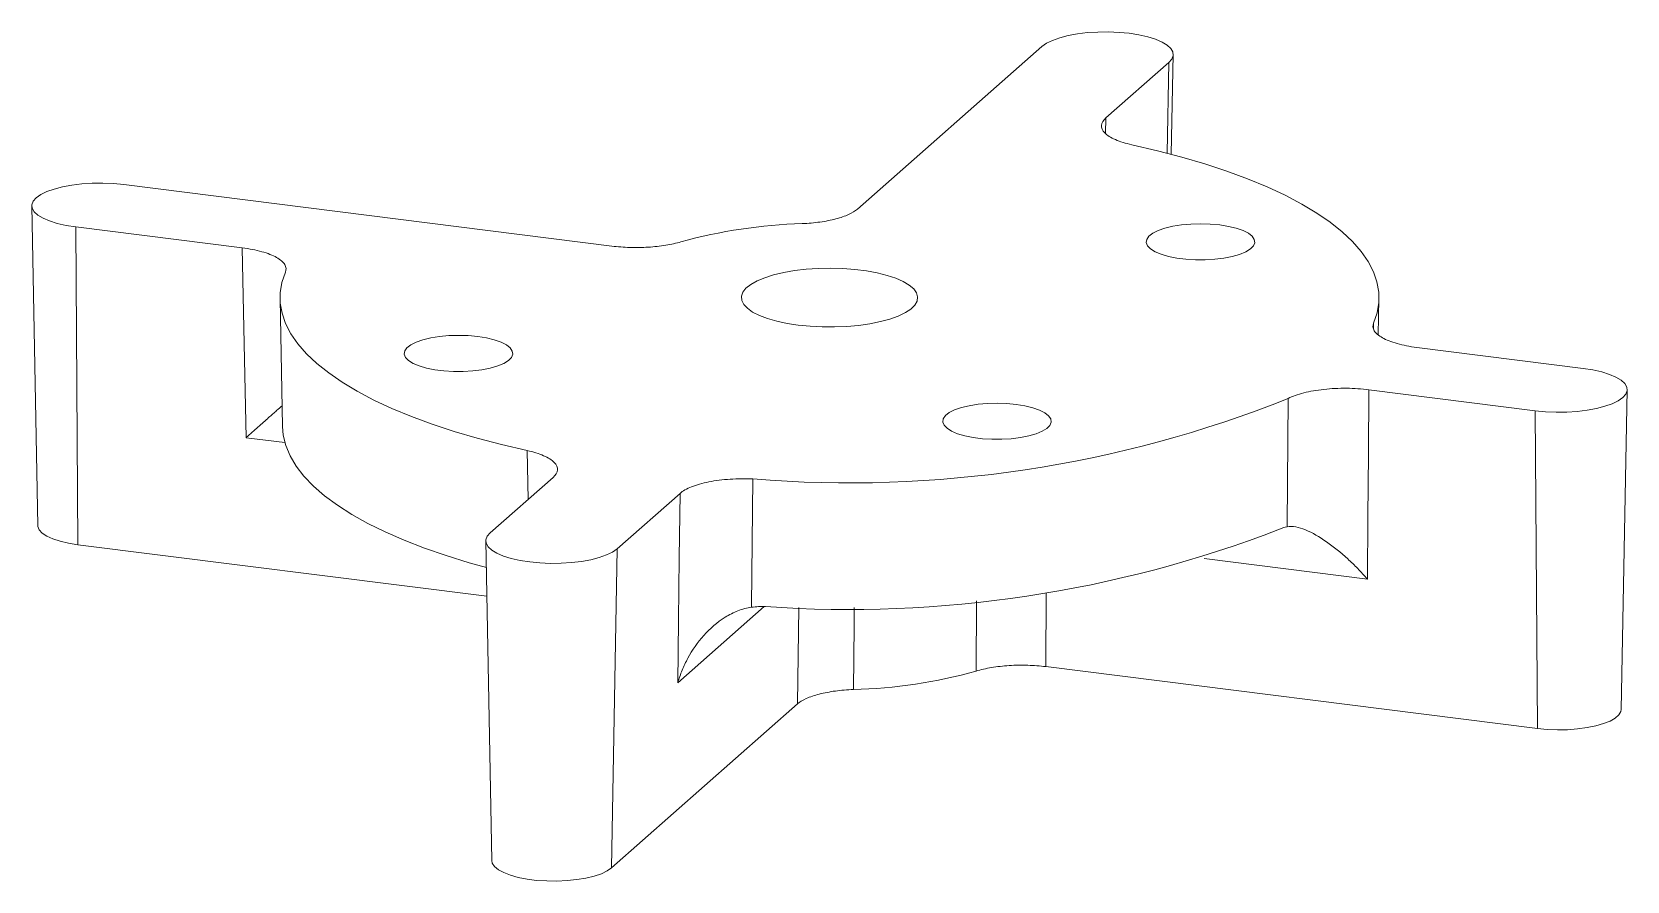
# Paper-space layout '_Dimetric' of a CAD drawing. Header units: millimetres. Extents: x -23.5 to 23.5, y -17.2 to 7.8.
import ezdxf

# ---------------------------------------------------------------- set-up
doc = ezdxf.new("R2010")
doc.units = ezdxf.units.MM

psp = doc.layouts.new('_Dimetric')

# ---------------------------------------------------------------- linework, layer by layer
at = {"color": 7, "linetype": 'Continuous', "lineweight": 15}
for p, q in [((6.261, 7.407), (0.821, 2.609)), ((10.077, 4.228), (10.132, 7.167)), ((8.148, 5.3), (10.003, 6.936)), ((-6.414, 1.521), (-20.807, 3.334)), ((-23.514, 2.706), (-23.34, -6.721)), ((-22.222, 2.087), (-17.315, 1.469)), ((-22.16, -7.287), (-22.222, 2.087)), ((-16.2, -0.033), (-16.13, -3.804)), ((16.18, -1.101), (16.2, -0.033)), ((22.222, -2.087), (17.315, -1.469)), ((15.901, -2.716), (20.807, -3.334)), ((23.34, -12.142), (23.514, -2.715)), ((20.869, -12.708), (20.807, -3.334)), ((-8.148, -5.3), (-10.003, -6.936)), ((-6.261, -7.407), (-4.406, -5.772)), ((-22.16, -7.287), (-10.102, -8.806)), ((-10.132, -7.176), (-9.957, -16.603)), ((-6.424, -16.815), (-6.261, -7.407)), ((6.377, -10.882), (20.869, -12.708)), ((-6.424, -16.815), (-0.946, -11.984))]:
    psp.add_line(p, q, dxfattribs=at)
at = {"color": 8, "linetype": 'Continuous', "lineweight": 15}
for p, q in [((9.956, 4.26), (10.003, 6.936)), ((8.148, 5.3), (8.138, 4.842)), ((16.042, -0.752), (16.039, -0.91)), ((-16.059, -4.276), (-17.2, -4.133)), ((-8.887, -5.952), (-8.918, -4.508)), ((15.86, -8.298), (11.042, -7.691)), ((6.385, -8.706), (6.377, -10.882)), ((-1.929, -9.113), (-4.474, -11.357)), ((-0.946, -11.984), (-0.908, -9.134)), ((4.324, -11.012), (4.336, -8.943))]:
    psp.add_line(p, q, dxfattribs=at)
at = {"color": 7, "linetype": 'Continuous', "lineweight": 15, "flags": 128}
for points in [[(10.003, 6.936), (10.09, 7.036), (10.129, 7.14), (10.12, 7.245), (10.061, 7.347), (9.955, 7.446), (9.803, 7.537), (9.611, 7.62), (9.382, 7.692), (9.123, 7.751), (8.839, 7.795), (8.537, 7.824), (8.226, 7.837), (7.912, 7.834), (7.604, 7.815), (7.309, 7.779), (7.034, 7.729), (6.786, 7.665), (6.571, 7.588), (6.395, 7.502), (6.261, 7.407)], [(8.918, 4.508), (9.666, 4.333), (10.383, 4.145), (11.067, 3.943), (11.716, 3.729), (12.328, 3.503), (12.901, 3.266), (13.433, 3.019), (13.921, 2.761), (14.366, 2.496), (14.765, 2.222), (15.117, 1.941), (15.422, 1.654), (15.677, 1.362), (15.882, 1.065), (16.037, 0.765), (16.14, 0.462), (16.193, 0.158), (16.194, -0.146), (16.144, -0.45), (16.042, -0.752)], [(-20.807, 3.334), (-21.109, 3.363), (-21.42, 3.376), (-21.734, 3.373), (-22.042, 3.354), (-22.337, 3.318), (-22.612, 3.268), (-22.86, 3.204), (-23.075, 3.127), (-23.252, 3.041), (-23.385, 2.946), (-23.473, 2.846), (-23.512, 2.742), (-23.502, 2.637), (-23.444, 2.535), (-23.337, 2.436), (-23.186, 2.345), (-22.994, 2.262), (-22.765, 2.19), (-22.506, 2.132), (-22.222, 2.087)], [(11.503, 2.145), (11.761, 2.103), (11.993, 2.047), (12.191, 1.977), (12.348, 1.897), (12.46, 1.809), (12.523, 1.716), (12.535, 1.621), (12.496, 1.526), (12.407, 1.435), (12.271, 1.351), (12.091, 1.276), (11.875, 1.214), (11.628, 1.165), (11.359, 1.131), (11.077, 1.114), (10.79, 1.115), (10.508, 1.132), (10.24, 1.166), (9.994, 1.215), (9.778, 1.278), (9.6, 1.353), (9.465, 1.437), (9.377, 1.528), (9.339, 1.623), (9.352, 1.719), (9.417, 1.812), (9.53, 1.9), (9.689, 1.979), (9.887, 2.048), (10.12, 2.104), (10.379, 2.146), (10.655, 2.171), (10.941, 2.179), (11.227, 2.17), (11.503, 2.145)], [(-17.2, -4.133), (-17.238, -2.287), (-17.276, -0.433), (-17.315, 1.469)], [(-8.918, -4.508), (-9.666, -4.333), (-10.383, -4.145), (-11.067, -3.943), (-11.716, -3.729), (-12.328, -3.503), (-12.901, -3.266), (-13.433, -3.019), (-13.921, -2.761), (-14.366, -2.496), (-14.765, -2.222), (-15.117, -1.941), (-15.422, -1.654), (-15.677, -1.362), (-15.882, -1.065), (-16.037, -0.765), (-16.14, -0.462), (-16.193, -0.158), (-16.194, 0.146), (-16.144, 0.45), (-16.042, 0.752)], [(-0.919, -0.811), (-0.572, -0.845), (-0.213, -0.864), (0.149, -0.865), (0.509, -0.85), (0.859, -0.818), (1.192, -0.77), (1.502, -0.707), (1.783, -0.631), (2.029, -0.542), (2.236, -0.443), (2.399, -0.335), (2.515, -0.22), (2.582, -0.101), (2.599, 0.02), (2.566, 0.14), (2.482, 0.258), (2.351, 0.37), (2.173, 0.476), (1.953, 0.572), (1.696, 0.657), (1.405, 0.729), (1.087, 0.787), (0.747, 0.83), (0.393, 0.857), (0.032, 0.867), (-0.33, 0.86), (-0.686, 0.836), (-1.028, 0.796), (-1.351, 0.741), (-1.647, 0.671), (-1.911, 0.588), (-2.137, 0.493), (-2.323, 0.389), (-2.463, 0.278), (-2.555, 0.161), (-2.597, 0.041), (-2.589, -0.08), (-2.53, -0.199), (-2.422, -0.315), (-2.267, -0.424), (-2.068, -0.525), (-1.829, -0.616), (-1.554, -0.695), (-1.249, -0.76), (-0.919, -0.811)], [(-10.372, -1.147), (-10.113, -1.189), (-9.882, -1.245), (-9.684, -1.314), (-9.527, -1.394), (-9.414, -1.482), (-9.351, -1.575), (-9.339, -1.671), (-9.378, -1.766), (-9.467, -1.857), (-9.604, -1.941), (-9.783, -2.015), (-10, -2.078), (-10.246, -2.127), (-10.515, -2.16), (-10.798, -2.177), (-11.084, -2.177), (-11.367, -2.16), (-11.635, -2.126), (-11.881, -2.076), (-12.096, -2.013), (-12.275, -1.939), (-12.41, -1.854), (-12.498, -1.763), (-12.536, -1.668), (-12.522, -1.573), (-12.458, -1.48), (-12.344, -1.392), (-12.186, -1.312), (-11.987, -1.243), (-11.755, -1.187), (-11.496, -1.146), (-11.219, -1.121), (-10.934, -1.112), (-10.648, -1.121), (-10.372, -1.147)], [(20.807, -3.334), (21.109, -3.363), (21.42, -3.376), (21.734, -3.373), (22.042, -3.354), (22.337, -3.318), (22.612, -3.268), (22.86, -3.204), (23.075, -3.127), (23.252, -3.041), (23.385, -2.946), (23.473, -2.846), (23.512, -2.742), (23.502, -2.637), (23.444, -2.535), (23.337, -2.436), (23.186, -2.345), (22.994, -2.262), (22.765, -2.19), (22.506, -2.132), (22.222, -2.087)], [(15.901, -2.716), (15.887, -4.612), (15.873, -6.459), (15.86, -8.298)], [(5.503, -3.147), (5.761, -3.189), (5.993, -3.245), (6.191, -3.314), (6.348, -3.394), (6.46, -3.482), (6.523, -3.575), (6.535, -3.671), (6.496, -3.766), (6.407, -3.857), (6.271, -3.941), (6.091, -4.015), (5.875, -4.078), (5.628, -4.127), (5.359, -4.16), (5.077, -4.177), (4.79, -4.177), (4.508, -4.16), (4.24, -4.126), (3.994, -4.076), (3.778, -4.013), (3.6, -3.939), (3.465, -3.854), (3.377, -3.763), (3.339, -3.668), (3.352, -3.573), (3.417, -3.48), (3.53, -3.392), (3.689, -3.312), (3.887, -3.243), (4.12, -3.187), (4.379, -3.146), (4.655, -3.121), (4.941, -3.112), (5.227, -3.121), (5.503, -3.147)], [(13.493, -6.755), (13.493, -6.717), (13.525, -2.973)], [(-10.117, -7.959), (-10.627, -7.816), (-11.301, -7.608), (-11.939, -7.387), (-12.537, -7.154), (-13.095, -6.911), (-13.61, -6.657), (-14.081, -6.394), (-14.507, -6.122), (-14.885, -5.843), (-15.215, -5.557), (-15.495, -5.265), (-15.725, -4.968), (-15.904, -4.668), (-16.032, -4.364), (-16.107, -4.059), (-16.13, -3.804)], [(-2.257, -5.347), (-2.297, -9.093), (-2.297, -9.131)], [(-4.474, -11.357), (-4.452, -9.517), (-4.429, -7.669), (-4.406, -5.772)], [(-23.34, -6.721), (-23.338, -6.749), (-23.297, -6.849), (-23.208, -6.945), (-23.073, -7.035), (-22.895, -7.116), (-22.679, -7.186), (-22.432, -7.244), (-22.16, -7.287)], [(-10.003, -6.936), (-10.09, -7.036), (-10.129, -7.14), (-10.12, -7.245), (-10.061, -7.347), (-9.955, -7.446), (-9.803, -7.537), (-9.611, -7.62), (-9.382, -7.692), (-9.123, -7.751), (-8.839, -7.795), (-8.537, -7.824), (-8.226, -7.837), (-7.912, -7.834), (-7.604, -7.815), (-7.309, -7.779), (-7.034, -7.729), (-6.786, -7.665), (-6.571, -7.588), (-6.395, -7.502), (-6.261, -7.407)], [(20.869, -12.708), (21.159, -12.735), (21.459, -12.747), (21.76, -12.742), (22.054, -12.72), (22.334, -12.682), (22.591, -12.63), (22.819, -12.564), (23.011, -12.487), (23.163, -12.4), (23.27, -12.306), (23.328, -12.207), (23.34, -12.142)], [(-9.957, -16.603), (-9.941, -16.681), (-9.876, -16.779), (-9.763, -16.873), (-9.606, -16.958), (-9.409, -17.034), (-9.177, -17.099), (-8.916, -17.149), (-8.634, -17.185), (-8.338, -17.204), (-8.037, -17.207), (-7.738, -17.194), (-7.45, -17.164), (-7.181, -17.119), (-6.937, -17.06), (-6.726, -16.988), (-6.554, -16.905), (-6.424, -16.815)]]:
    psp.add_lwpolyline(points, dxfattribs=at)
at = {"color": 8, "linetype": 'Continuous', "lineweight": 15, "flags": 128}
psp.add_lwpolyline([(0.731, -9.135), (0.725, -9.682), (0.705, -11.557)], dxfattribs=at)
at = {"color": 7, "linetype": 'Continuous', "lineweight": 15}
for centre, radius, start, end in [((-0.36, -12.924), 15.114, 91.6892, 105.4252), ((0.596, 29.319), 34.783, 265.2948, 291.8196), ((0.569, 26.046), 35.243, 265.9996, 291.1148), ((0.347, 3.121), 14.682, 271.3974, 285.717)]:
    psp.add_arc(centre, radius, start, end, dxfattribs=at)
for points, knots in [([(8.918, 4.508), (8.728, 4.55), (8.565, 4.601), (8.29, 4.721), (8.186, 4.787), (8.046, 4.931), (8.014, 5.005), (8.025, 5.156), (8.068, 5.23), (8.148, 5.3)], [0, 0, 0, 0, 0.25, 0.25, 0.5, 0.5, 0.75, 0.75, 1, 1, 1, 1]), ([(0.821, 2.609), (0.756, 2.552), (0.67, 2.5), (0.456, 2.402), (0.328, 2.358), (0.045, 2.284), (-0.115, 2.253), (-0.448, 2.207), (-0.624, 2.191), (-0.806, 2.184)], [0, 0, 0, 0, 0.25, 0.25, 0.5, 0.5, 0.75, 0.75, 1, 1, 1, 1]), ([(-17.315, 1.469), (-17.103, 1.442), (-16.91, 1.404), (-16.562, 1.307), (-16.417, 1.25), (-16.186, 1.12), (-16.106, 1.05), (-16.017, 0.902), (-16.01, 0.827), (-16.042, 0.752)], [0, 0, 0, 0, 0.25, 0.25, 0.5, 0.5, 0.75, 0.75, 1, 1, 1, 1]), ([(-4.38, 1.646), (-4.517, 1.605), (-4.667, 1.572), (-4.992, 1.519), (-5.167, 1.5), (-5.521, 1.478), (-5.706, 1.475), (-6.065, 1.486), (-6.243, 1.499), (-6.414, 1.521)], [0, 0, 0, 0, 0.25, 0.25, 0.5, 0.5, 0.75, 0.75, 1, 1, 1, 1]), ([(17.315, -1.469), (17.103, -1.442), (16.91, -1.404), (16.562, -1.307), (16.417, -1.25), (16.186, -1.12), (16.106, -1.05), (16.017, -0.902), (16.01, -0.827), (16.042, -0.752)], [0, 0, 0, 0, 0.25, 0.25, 0.5, 0.5, 0.75, 0.75, 1, 1, 1, 1]), ([(13.525, -2.973), (13.649, -2.909), (13.802, -2.855), (14.164, -2.763), (14.362, -2.729), (14.794, -2.682), (15.015, -2.671), (15.469, -2.675), (15.689, -2.689), (15.901, -2.716)], [0, 0, 0, 0, 0.25, 0.25, 0.5, 0.5, 0.75, 0.75, 1, 1, 1, 1]), ([(-17.2, -4.133), (-17.198, -4.131), (-17.077, -4.022), (-16.841, -3.811), (-16.542, -3.544), (-16.301, -3.33), (-16.191, -3.234), (-16.141, -3.19)], [0, 0, 0, 0, 0.004417, 0.276553, 0.554516, 0.795333, 1, 1, 1, 1]), ([(-8.918, -4.508), (-8.728, -4.55), (-8.565, -4.601), (-8.29, -4.721), (-8.186, -4.787), (-8.046, -4.931), (-8.014, -5.005), (-8.025, -5.156), (-8.068, -5.23), (-8.148, -5.3)], [0, 0, 0, 0, 0.25, 0.25, 0.5, 0.5, 0.75, 0.75, 1, 1, 1, 1]), ([(-4.406, -5.772), (-4.326, -5.701), (-4.213, -5.637), (-3.921, -5.521), (-3.75, -5.472), (-3.36, -5.395), (-3.151, -5.369), (-2.706, -5.339), (-2.482, -5.337), (-2.257, -5.347)], [0, 0, 0, 0, 0.25, 0.25, 0.5, 0.5, 0.75, 0.75, 1, 1, 1, 1]), ([(13.493, -6.755), (13.569, -6.742), (13.653, -6.746), (13.835, -6.779), (13.934, -6.81), (14.235, -6.932), (14.448, -7.056), (14.866, -7.347), (15.076, -7.518), (15.379, -7.795), (15.477, -7.891), (15.671, -8.09), (15.767, -8.193), (15.86, -8.298)], [0, 0, 0, 0, 0.125, 0.125, 0.25, 0.25, 0.5, 0.5, 0.75, 0.75, 0.875, 0.875, 1, 1, 1, 1]), ([(-2.297, -9.131), (-2.435, -9.15), (-2.568, -9.187), (-2.829, -9.287), (-2.956, -9.351), (-3.314, -9.573), (-3.527, -9.76), (-3.891, -10.169), (-4.047, -10.395), (-4.238, -10.747), (-4.294, -10.866), (-4.394, -11.109), (-4.438, -11.233), (-4.474, -11.357)], [0, 0, 0, 0, 0.125, 0.125, 0.25, 0.25, 0.5, 0.5, 0.75, 0.75, 0.875, 0.875, 1, 1, 1, 1]), ([(6.377, -10.882), (6.204, -10.86), (6.026, -10.847), (5.661, -10.836), (5.475, -10.839), (5.117, -10.862), (4.94, -10.882), (4.614, -10.936), (4.461, -10.971), (4.324, -11.012)], [0, 0, 0, 0, 0.25, 0.25, 0.5, 0.5, 0.75, 0.75, 1, 1, 1, 1]), ([(0.705, -11.557), (0.521, -11.564), (0.344, -11.579), (0.004, -11.624), (-0.156, -11.655), (-0.445, -11.73), (-0.575, -11.774), (-0.792, -11.872), (-0.881, -11.926), (-0.946, -11.984)], [0, 0, 0, 0, 0.25, 0.25, 0.5, 0.5, 0.75, 0.75, 1, 1, 1, 1])]:
    psp.add_open_spline(points, degree=3, knots=knots, dxfattribs=at)
for points in [[(13.264, -6.831), (13.343, -6.793), (13.419, -6.767), (13.493, -6.755)], [(-2.297, -9.131), (-2.163, -9.112), (-2.027, -9.106), (-1.89, -9.111)]]:
    psp.add_open_spline(points, degree=3, dxfattribs=at)

doc.saveas('drawing.dxf')
